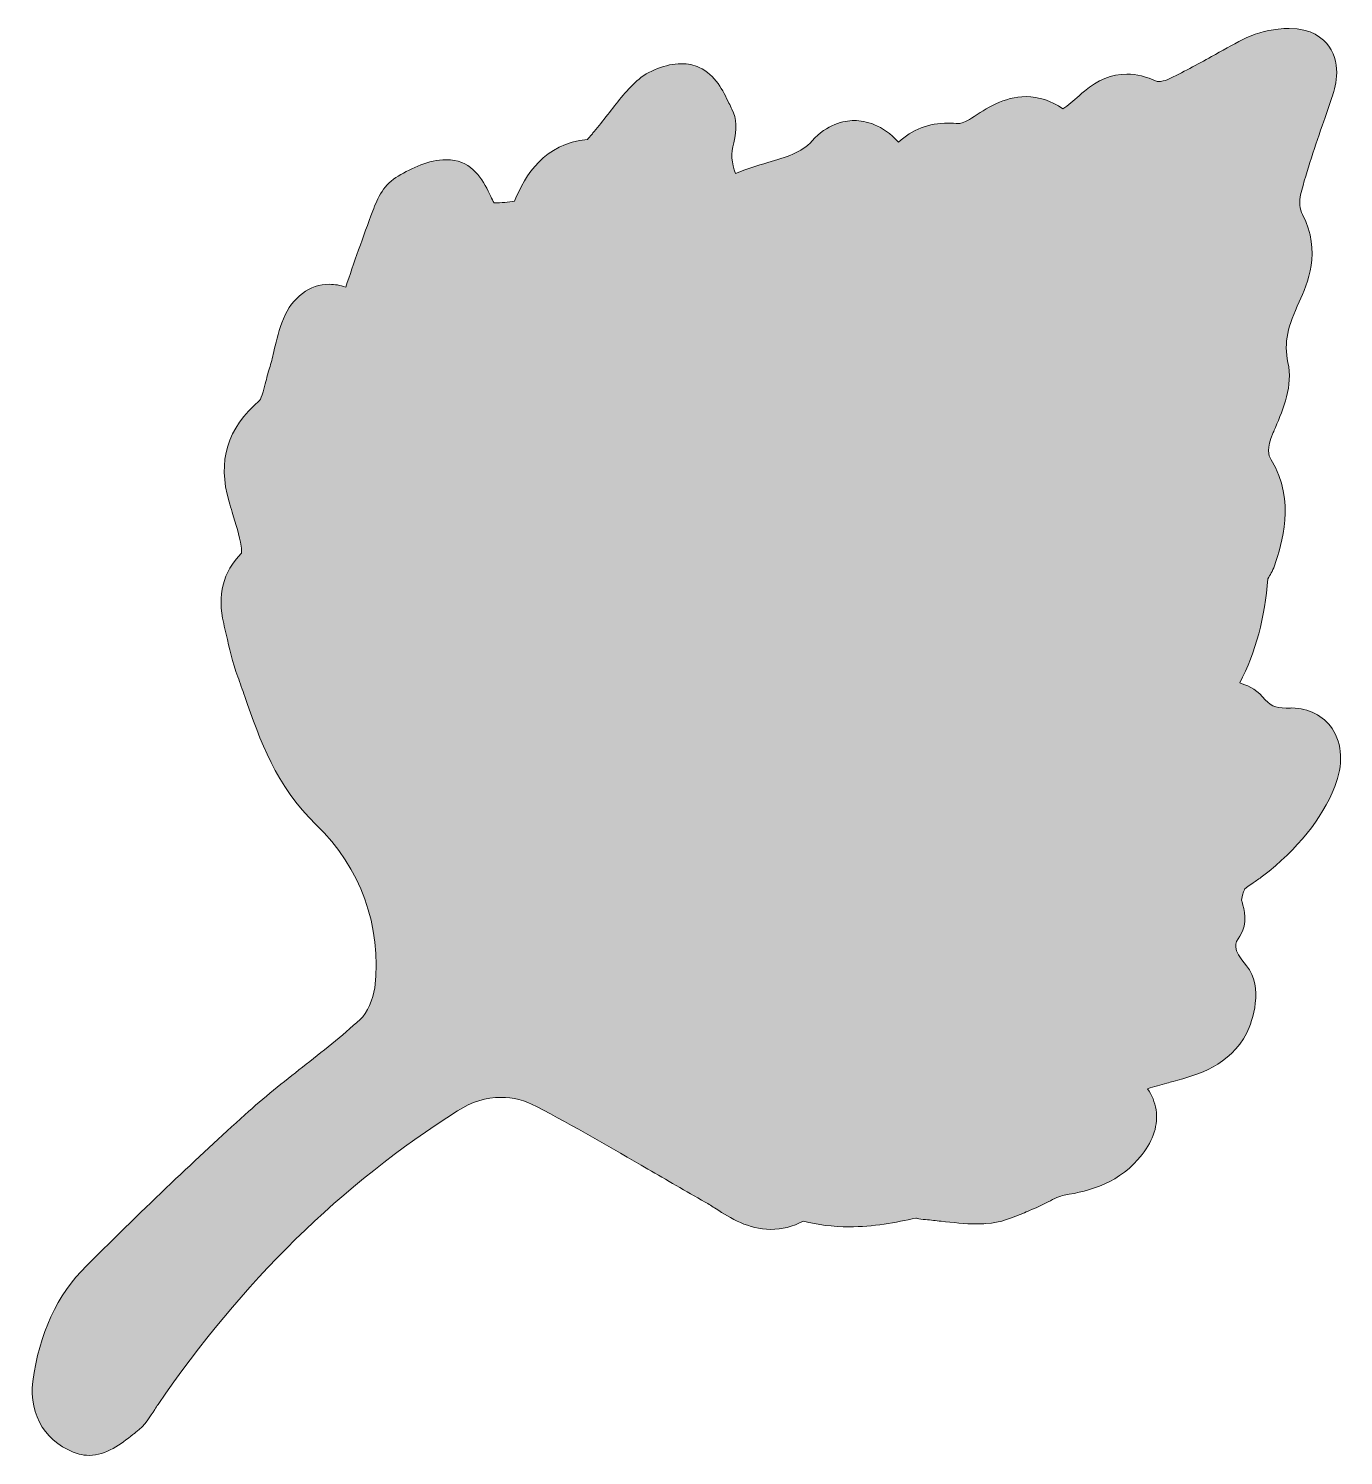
# Model space of a CAD drawing. Header units: inches. Extents: x 792 to 7891, y -1116 to 2748.
# Drawn here: x 6361 to 7312, y -1116 to -84 of the extents above; entities that cross this region are included whole.
import ezdxf

# ---------------------------------------------------------------- set-up
doc = ezdxf.new("R2010")
doc.units = ezdxf.units.IN
doc.header["$MEASUREMENT"] = 0
doc.layers.add('Layer 1', color=7, linetype='Continuous')

msp = doc.modelspace()

# ---------------------------------------------------------------- hatches: boundary and pattern name
at = {"layer": 'Layer 1', "true_color": 0xb2a964}
h = msp.add_hatch(color=43, dxfattribs=at)
h.dxf.hatch_style = 2
edge = h.paths.add_edge_path()
edge.add_spline(control_points=[(7306.1, -632.2), (7296.4, -656.2), (7279.7, -676.8), (7253.8, -697.1), (7251.4, -698.9), (7249.1, -700.5), (7247, -701.8), (7244.9, -703.2), (7241.8, -705.3), (7241.1, -706.3), (7240.9, -706.5), (7239.6, -708.6), (7238.6, -714.4), (7238.8, -714.9), (7238.9, -715.4), (7239, -715.7), (7240.6, -721), (7243.6, -730.8), (7237.4, -740.4), (7233.6, -746.1), (7231.8, -749), (7242.2, -761.8), (7254.8, -777.4), (7246.6, -802.1), (7242.4, -810.3), (7230.1, -834.2), (7207.4, -840.4), (7189.2, -845.5), (7187.7, -845.9), (7186.2, -846.3), (7184.7, -846.7), (7180.1, -848), (7175.5, -849.3), (7170.7, -850.7), (7173.9, -855.3), (7175.9, -860.4), (7176.8, -865.9), (7178.4, -876.8), (7175.1, -887.7), (7166.8, -898.3), (7150.8, -918.8), (7129.3, -924.7), (7110.3, -927.7), (7107.4, -928.1), (7103.1, -930.4), (7098.8, -932.5), (7095.1, -934.4), (7091.3, -936.4), (7087, -938.1), (7085.3, -938.8), (7083.5, -939.6), (7081.6, -940.4), (7073.9, -943.7), (7064.4, -947.7), (7053.8, -948.3), (7051.7, -948.4), (7049.6, -948.5), (7047.4, -948.5), (7038.4, -948.5), (7029.8, -947.5), (7021.5, -946.6), (7017.7, -946.1), (7013.8, -945.7), (7010.1, -945.4), (7007.7, -945.2), (7005.7, -944.8), (7004.1, -944.5), (7003.8, -944.4), (7003.4, -944.3), (7003.1, -944.3), (6988.9, -947.5), (6972.2, -950.6), (6954.8, -950.6), (6943.1, -950.6), (6932.3, -949.2), (6921.8, -946.4), (6914.1, -950.5), (6906.2, -952.5), (6898.2, -952.5), (6882, -952.5), (6869, -944.2), (6858.6, -937.6), (6855.8, -935.8), (6853.2, -934.1), (6850.7, -932.7), (6836.8, -924.8), (6822.8, -916.7), (6809.3, -908.8), (6783.1, -893.5), (6755.9, -877.7), (6728.8, -863.6), (6720.5, -859.2), (6711.8, -857), (6703.1, -857), (6692.4, -857), (6681.8, -860.3), (6671.7, -866.7), (6588.1, -919.5), (6515.3, -990.9), (6455.2, -1079), (6454.4, -1080), (6453.6, -1081.3), (6452.8, -1082.6), (6449.6, -1087.8), (6445.6, -1094.2), (6439.1, -1099.2), (6438.4, -1099.7), (6437.7, -1100.3), (6437, -1100.8), (6428.4, -1107.6), (6417.7, -1115.9), (6405.3, -1115.9), (6402.8, -1115.9), (6400.3, -1115.6), (6398, -1114.9), (6374.8, -1108.2), (6361.5, -1087.1), (6364.6, -1062.4), (6369.1, -1028), (6382.1, -999.9), (6403.3, -978.8), (6447.3, -935.1), (6483.8, -900.4), (6518, -869.5), (6531.5, -857.3), (6545.8, -846), (6559.6, -835.1), (6573.7, -824.1), (6588.2, -812.6), (6601.3, -800.6), (6606.2, -796), (6610.8, -786), (6611.8, -777.7), (6616.8, -732.9), (6601.8, -691.1), (6569.5, -659.8), (6540.3, -631.6), (6528.9, -598.8), (6517.8, -567), (6516.2, -562.3), (6514.5, -557.5), (6512.8, -552.8), (6509, -542.4), (6506.7, -532.1), (6504.4, -522.1), (6503.8, -519.4), (6503.2, -516.8), (6502.6, -514.2), (6497.7, -494), (6502.1, -477), (6515.5, -463.5), (6515.5, -462.2), (6515.5, -460.4), (6515.2, -458.4), (6513.9, -450.6), (6511.4, -442.4), (6508.8, -433.9), (6508, -431.3), (6507.2, -428.7), (6506.5, -426.2), (6497.9, -396.9), (6505.1, -373), (6528.5, -353), (6530.1, -351), (6532.1, -343.3), (6533.1, -339.2), (6534, -335.6), (6534.9, -332), (6536.1, -328.4), (6537.3, -324.7), (6538.2, -320.6), (6539.2, -316.2), (6540.9, -309), (6542.6, -301.6), (6545.8, -293.9), (6552.3, -278.3), (6564.7, -269), (6579, -269), (6583, -269), (6586.9, -269.7), (6590.8, -271), (6596.7, -253.8), (6603.4, -234.6), (6610.4, -215.9), (6613.8, -206.6), (6618.8, -196.4), (6628.8, -190.7), (6638.9, -185), (6650.7, -178.9), (6663.3, -178.9), (6665.5, -178.9), (6667.6, -179), (6669.6, -179.4), (6684.2, -181.9), (6690.9, -195.5), (6695.7, -205.4), (6696.6, -207.2), (6697.4, -208.8), (6698.1, -210.1), (6703.5, -210), (6708.4, -209.7), (6712.9, -209), (6720.8, -189.5), (6734.2, -167.7), (6765.6, -164.2), (6766.4, -163.3), (6767.5, -162.1), (6768.8, -160.6), (6769.3, -159.9), (6769.9, -159.2), (6770.4, -158.6), (6773.7, -154.8), (6776.9, -150.6), (6780.3, -146.3), (6786.6, -138), (6793.1, -129.5), (6801.4, -121.9), (6809.3, -114.6), (6822.4, -109.5), (6833.4, -109.5), (6838.2, -109.5), (6842.6, -110.4), (6846.5, -112.2), (6858.3, -117.6), (6863.8, -129.3), (6867.9, -137.9), (6868.7, -139.5), (6869.4, -141.1), (6870.1, -142.4), (6873.6, -149.1), (6874, -157.1), (6871.4, -166.7), (6869.3, -174.3), (6869.7, -181.3), (6872.8, -189), (6880.6, -185.5), (6888.4, -183.2), (6896.1, -181), (6909.2, -177.2), (6920.5, -173.9), (6928.1, -165.3), (6939, -153.2), (6950.7, -150.6), (6958.6, -150.6), (6966.8, -150.6), (6978.9, -153.4), (6990.5, -166.3), (7000.4, -157.1), (7012.5, -152.4), (7026.4, -152.4), (7028.9, -152.4), (7031.6, -152.5), (7034.3, -152.8), (7035.6, -152.8), (7039.3, -151.6), (7043.4, -148.9), (7053.8, -141.9), (7066.8, -133.3), (7082.8, -133.3), (7092.1, -133.3), (7101, -136.2), (7109.4, -142), (7113.1, -139.8), (7117.1, -136.3), (7121.3, -132.6), (7121.3, -132.6), (7121.4, -132.5), (7121.4, -132.5), (7122.6, -131.4), (7123.8, -130.3), (7125.1, -129.3), (7134.5, -121.2), (7144.7, -117), (7155.6, -117), (7162.7, -117), (7169.9, -118.8), (7177.6, -122.4), (7177.8, -122.4), (7178.1, -122.4), (7178.4, -122.4), (7180.5, -122.4), (7183.4, -121.8), (7185.3, -120.9), (7195.9, -116), (7206.6, -110), (7217, -104.3), (7224.3, -100.2), (7231.9, -96), (7239.6, -92), (7247.2, -88.1), (7256, -85.5), (7265.1, -84.5), (7267.9, -84.2), (7270.6, -84), (7273.1, -84), (7289.2, -84), (7297.6, -91), (7301.8, -96.9), (7311.8, -110.8), (7306, -128.1), (7304, -133.8), (7302.1, -139.6), (7300.1, -145.5), (7298.1, -151.1), (7292.1, -168.5), (7285.9, -186.5), (7281.3, -204.2), (7280.2, -208.4), (7280.8, -215.1), (7282.7, -218.6), (7296.7, -245.3), (7286.1, -269), (7280.3, -281.6), (7272.5, -298.9), (7268.9, -311), (7272.2, -325.5), (7276, -342.3), (7268.8, -359.1), (7263.1, -372.6), (7262.5, -373.9), (7262, -375.1), (7261.5, -376.3), (7256.5, -388.2), (7258, -392.4), (7260.1, -395.9), (7278, -426.2), (7267.8, -456.3), (7262.4, -472.6), (7261.1, -476.4), (7259.1, -479.6), (7257.9, -481.6), (7257.8, -481.7), (7257.8, -481.8), (7257.7, -481.9), (7255.6, -510), (7248.9, -534.8), (7237.3, -557.3), (7241.9, -558.7), (7248.7, -561.1), (7253.9, -567.4), (7259, -573.6), (7263.1, -575.5), (7270.8, -575.5), (7271.6, -575.5), (7272.3, -575.5), (7273, -575.5), (7273.7, -575.5), (7274.4, -575.4), (7275.1, -575.4), (7287.1, -575.4), (7297.7, -580.9), (7304.1, -590.3), (7311.6, -601.5), (7312.3, -616.7), (7306.1, -632.2)], knot_values=[0, 0, 0, 0, 1, 1, 1, 2, 2, 2, 3, 3, 3, 4, 4, 4, 5, 5, 5, 6, 6, 6, 7, 7, 7, 8, 8, 8, 9, 9, 9, 10, 10, 10, 11, 11, 11, 12, 12, 12, 13, 13, 13, 14, 14, 14, 15, 15, 15, 16, 16, 16, 17, 17, 17, 18, 18, 18, 19, 19, 19, 20, 20, 20, 21, 21, 21, 22, 22, 22, 23, 23, 23, 24, 24, 24, 25, 25, 25, 26, 26, 26, 27, 27, 27, 28, 28, 28, 29, 29, 29, 30, 30, 30, 31, 31, 31, 32, 32, 32, 33, 33, 33, 34, 34, 34, 35, 35, 35, 36, 36, 36, 37, 37, 37, 38, 38, 38, 39, 39, 39, 40, 40, 40, 41, 41, 41, 42, 42, 42, 43, 43, 43, 44, 44, 44, 45, 45, 45, 46, 46, 46, 47, 47, 47, 48, 48, 48, 49, 49, 49, 50, 50, 50, 51, 51, 51, 52, 52, 52, 53, 53, 53, 54, 54, 54, 55, 55, 55, 56, 56, 56, 57, 57, 57, 58, 58, 58, 59, 59, 59, 60, 60, 60, 61, 61, 61, 62, 62, 62, 63, 63, 63, 64, 64, 64, 65, 65, 65, 66, 66, 66, 67, 67, 67, 68, 68, 68, 69, 69, 69, 70, 70, 70, 71, 71, 71, 72, 72, 72, 73, 73, 73, 74, 74, 74, 75, 75, 75, 76, 76, 76, 77, 77, 77, 78, 78, 78, 79, 79, 79, 80, 80, 80, 81, 81, 81, 82, 82, 82, 83, 83, 83, 84, 84, 84, 85, 85, 85, 86, 86, 86, 87, 87, 87, 88, 88, 88, 89, 89, 89, 90, 90, 90, 91, 91, 91, 92, 92, 92, 93, 93, 93, 94, 94, 94, 95, 95, 95, 96, 96, 96, 97, 97, 97, 98, 98, 98, 99, 99, 99, 100, 100, 100, 101, 101, 101, 102, 102, 102, 103, 103, 103, 104, 104, 104, 105, 105, 105, 106, 106, 106, 107, 107, 107, 108, 108, 108, 109, 109, 109, 110, 110, 110, 111, 111, 111, 112, 112, 112, 113, 113, 113, 114, 114, 114, 115, 115, 115, 116, 116, 116, 117, 117, 117, 118, 118, 118, 118], degree=3, periodic=1)

# ---------------------------------------------------------------- linework, layer by layer
at = {"layer": 'Layer 1', "lineweight": 0}
msp.add_open_spline([(7306.1, -632.2), (7296.4, -656.2), (7279.7, -676.8), (7253.8, -697.1), (7251.4, -698.9), (7249.1, -700.5), (7247, -701.8), (7244.9, -703.2), (7241.8, -705.3), (7241.1, -706.3), (7240.9, -706.5), (7239.6, -708.6), (7238.6, -714.4), (7238.8, -714.9), (7238.9, -715.4), (7239, -715.7), (7240.6, -721), (7243.6, -730.8), (7237.4, -740.4), (7233.6, -746.1), (7231.8, -749), (7242.2, -761.8), (7254.8, -777.4), (7246.6, -802.1), (7242.4, -810.3), (7230.1, -834.2), (7207.4, -840.4), (7189.2, -845.5), (7187.7, -845.9), (7186.2, -846.3), (7184.7, -846.7), (7180.1, -848), (7175.5, -849.3), (7170.7, -850.7), (7173.9, -855.3), (7175.9, -860.4), (7176.8, -865.9), (7178.4, -876.8), (7175.1, -887.7), (7166.8, -898.3), (7150.8, -918.8), (7129.3, -924.7), (7110.3, -927.7), (7107.4, -928.1), (7103.1, -930.4), (7098.8, -932.5), (7095.1, -934.4), (7091.3, -936.4), (7087, -938.1), (7085.3, -938.8), (7083.5, -939.6), (7081.6, -940.4), (7073.9, -943.7), (7064.4, -947.7), (7053.8, -948.3), (7051.7, -948.4), (7049.6, -948.5), (7047.4, -948.5), (7038.4, -948.5), (7029.8, -947.5), (7021.5, -946.6), (7017.7, -946.1), (7013.8, -945.7), (7010.1, -945.4), (7007.7, -945.2), (7005.7, -944.8), (7004.1, -944.5), (7003.8, -944.4), (7003.4, -944.3), (7003.1, -944.3), (6988.9, -947.5), (6972.2, -950.6), (6954.8, -950.6), (6943.1, -950.6), (6932.3, -949.2), (6921.8, -946.4), (6914.1, -950.5), (6906.2, -952.5), (6898.2, -952.5), (6882, -952.5), (6869, -944.2), (6858.6, -937.6), (6855.8, -935.8), (6853.2, -934.1), (6850.7, -932.7), (6836.8, -924.8), (6822.8, -916.7), (6809.3, -908.8), (6783.1, -893.5), (6755.9, -877.7), (6728.8, -863.6), (6720.5, -859.2), (6711.8, -857), (6703.1, -857), (6692.4, -857), (6681.8, -860.3), (6671.7, -866.7), (6588.1, -919.5), (6515.3, -990.9), (6455.2, -1079), (6454.4, -1080), (6453.6, -1081.3), (6452.8, -1082.6), (6449.6, -1087.8), (6445.6, -1094.2), (6439.1, -1099.2), (6438.4, -1099.7), (6437.7, -1100.3), (6437, -1100.8), (6428.4, -1107.6), (6417.7, -1115.9), (6405.3, -1115.9), (6402.8, -1115.9), (6400.3, -1115.6), (6398, -1114.9), (6374.8, -1108.2), (6361.5, -1087.1), (6364.6, -1062.4), (6369.1, -1028), (6382.1, -999.9), (6403.3, -978.8), (6447.3, -935.1), (6483.8, -900.4), (6518, -869.5), (6531.5, -857.3), (6545.8, -846), (6559.6, -835.1), (6573.7, -824.1), (6588.2, -812.6), (6601.3, -800.6), (6606.2, -796), (6610.8, -786), (6611.8, -777.7), (6616.8, -732.9), (6601.8, -691.1), (6569.5, -659.8), (6540.3, -631.6), (6528.9, -598.8), (6517.8, -567), (6516.2, -562.3), (6514.5, -557.5), (6512.8, -552.8), (6509, -542.4), (6506.7, -532.1), (6504.4, -522.1), (6503.8, -519.4), (6503.2, -516.8), (6502.6, -514.2), (6497.7, -494), (6502.1, -477), (6515.5, -463.5), (6515.5, -462.2), (6515.5, -460.4), (6515.2, -458.4), (6513.9, -450.6), (6511.4, -442.4), (6508.8, -433.9), (6508, -431.3), (6507.2, -428.7), (6506.5, -426.2), (6497.9, -396.9), (6505.1, -373), (6528.5, -353), (6530.1, -351), (6532.1, -343.3), (6533.1, -339.2), (6534, -335.6), (6534.9, -332), (6536.1, -328.4), (6537.3, -324.7), (6538.2, -320.6), (6539.2, -316.2), (6540.9, -309), (6542.6, -301.6), (6545.8, -293.9), (6552.3, -278.3), (6564.7, -269), (6579, -269), (6583, -269), (6586.9, -269.7), (6590.8, -271), (6596.7, -253.8), (6603.4, -234.6), (6610.4, -215.9), (6613.8, -206.6), (6618.8, -196.4), (6628.8, -190.7), (6638.9, -185), (6650.7, -178.9), (6663.3, -178.9), (6665.5, -178.9), (6667.6, -179), (6669.6, -179.4), (6684.2, -181.9), (6690.9, -195.5), (6695.7, -205.4), (6696.6, -207.2), (6697.4, -208.8), (6698.1, -210.1), (6703.5, -210), (6708.4, -209.7), (6712.9, -209), (6720.8, -189.5), (6734.2, -167.7), (6765.6, -164.2), (6766.4, -163.3), (6767.5, -162.1), (6768.8, -160.6), (6769.3, -159.9), (6769.9, -159.2), (6770.4, -158.6), (6773.7, -154.8), (6776.9, -150.6), (6780.3, -146.3), (6786.6, -138), (6793.1, -129.5), (6801.4, -121.9), (6809.3, -114.6), (6822.4, -109.5), (6833.4, -109.5), (6838.2, -109.5), (6842.6, -110.4), (6846.5, -112.2), (6858.3, -117.6), (6863.8, -129.3), (6867.9, -137.9), (6868.7, -139.5), (6869.4, -141.1), (6870.1, -142.4), (6873.6, -149.1), (6874, -157.1), (6871.4, -166.7), (6869.3, -174.3), (6869.7, -181.3), (6872.8, -189), (6880.6, -185.5), (6888.4, -183.2), (6896.1, -181), (6909.2, -177.2), (6920.5, -173.9), (6928.1, -165.3), (6939, -153.2), (6950.7, -150.6), (6958.6, -150.6), (6966.8, -150.6), (6978.9, -153.4), (6990.5, -166.3), (7000.4, -157.1), (7012.5, -152.4), (7026.4, -152.4), (7028.9, -152.4), (7031.6, -152.5), (7034.3, -152.8), (7035.6, -152.8), (7039.3, -151.6), (7043.4, -148.9), (7053.8, -141.9), (7066.8, -133.3), (7082.8, -133.3), (7092.1, -133.3), (7101, -136.2), (7109.4, -142), (7113.1, -139.8), (7117.1, -136.3), (7121.3, -132.6), (7121.3, -132.6), (7121.4, -132.5), (7121.4, -132.5), (7122.6, -131.4), (7123.8, -130.3), (7125.1, -129.3), (7134.5, -121.2), (7144.7, -117), (7155.6, -117), (7162.7, -117), (7169.9, -118.8), (7177.6, -122.4), (7177.8, -122.4), (7178.1, -122.4), (7178.4, -122.4), (7180.5, -122.4), (7183.4, -121.8), (7185.3, -120.9), (7195.9, -116), (7206.6, -110), (7217, -104.3), (7224.3, -100.2), (7231.9, -96), (7239.6, -92), (7247.2, -88.1), (7256, -85.5), (7265.1, -84.5), (7267.9, -84.2), (7270.6, -84), (7273.1, -84), (7289.2, -84), (7297.6, -91), (7301.8, -96.9), (7311.8, -110.8), (7306, -128.1), (7304, -133.8), (7302.1, -139.6), (7300.1, -145.5), (7298.1, -151.1), (7292.1, -168.5), (7285.9, -186.5), (7281.3, -204.2), (7280.2, -208.4), (7280.8, -215.1), (7282.7, -218.6), (7296.7, -245.3), (7286.1, -269), (7280.3, -281.6), (7272.5, -298.9), (7268.9, -311), (7272.2, -325.5), (7276, -342.3), (7268.8, -359.1), (7263.1, -372.6), (7262.5, -373.9), (7262, -375.1), (7261.5, -376.3), (7256.5, -388.2), (7258, -392.4), (7260.1, -395.9), (7278, -426.2), (7267.8, -456.3), (7262.4, -472.6), (7261.1, -476.4), (7259.1, -479.6), (7257.9, -481.6), (7257.8, -481.7), (7257.8, -481.8), (7257.7, -481.9), (7255.6, -510), (7248.9, -534.8), (7237.3, -557.3), (7241.9, -558.7), (7248.7, -561.1), (7253.9, -567.4), (7259, -573.6), (7263.1, -575.5), (7270.8, -575.5), (7271.6, -575.5), (7272.3, -575.5), (7273, -575.5), (7273.7, -575.5), (7274.4, -575.4), (7275.1, -575.4), (7287.1, -575.4), (7297.7, -580.9), (7304.1, -590.3), (7311.6, -601.5), (7312.3, -616.7), (7306.1, -632.2)], degree=3, knots=[0, 0, 0, 0, 1, 1, 1, 2, 2, 2, 3, 3, 3, 4, 4, 4, 5, 5, 5, 6, 6, 6, 7, 7, 7, 8, 8, 8, 9, 9, 9, 10, 10, 10, 11, 11, 11, 12, 12, 12, 13, 13, 13, 14, 14, 14, 15, 15, 15, 16, 16, 16, 17, 17, 17, 18, 18, 18, 19, 19, 19, 20, 20, 20, 21, 21, 21, 22, 22, 22, 23, 23, 23, 24, 24, 24, 25, 25, 25, 26, 26, 26, 27, 27, 27, 28, 28, 28, 29, 29, 29, 30, 30, 30, 31, 31, 31, 32, 32, 32, 33, 33, 33, 34, 34, 34, 35, 35, 35, 36, 36, 36, 37, 37, 37, 38, 38, 38, 39, 39, 39, 40, 40, 40, 41, 41, 41, 42, 42, 42, 43, 43, 43, 44, 44, 44, 45, 45, 45, 46, 46, 46, 47, 47, 47, 48, 48, 48, 49, 49, 49, 50, 50, 50, 51, 51, 51, 52, 52, 52, 53, 53, 53, 54, 54, 54, 55, 55, 55, 56, 56, 56, 57, 57, 57, 58, 58, 58, 59, 59, 59, 60, 60, 60, 61, 61, 61, 62, 62, 62, 63, 63, 63, 64, 64, 64, 65, 65, 65, 66, 66, 66, 67, 67, 67, 68, 68, 68, 69, 69, 69, 70, 70, 70, 71, 71, 71, 72, 72, 72, 73, 73, 73, 74, 74, 74, 75, 75, 75, 76, 76, 76, 77, 77, 77, 78, 78, 78, 79, 79, 79, 80, 80, 80, 81, 81, 81, 82, 82, 82, 83, 83, 83, 84, 84, 84, 85, 85, 85, 86, 86, 86, 87, 87, 87, 88, 88, 88, 89, 89, 89, 90, 90, 90, 91, 91, 91, 92, 92, 92, 93, 93, 93, 94, 94, 94, 95, 95, 95, 96, 96, 96, 97, 97, 97, 98, 98, 98, 99, 99, 99, 100, 100, 100, 101, 101, 101, 102, 102, 102, 103, 103, 103, 104, 104, 104, 105, 105, 105, 106, 106, 106, 107, 107, 107, 108, 108, 108, 109, 109, 109, 110, 110, 110, 111, 111, 111, 112, 112, 112, 113, 113, 113, 114, 114, 114, 115, 115, 115, 116, 116, 116, 117, 117, 117, 118, 118, 118, 118], dxfattribs=at)

doc.saveas('drawing.dxf')
